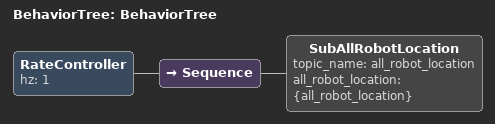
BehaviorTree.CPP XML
<?xml version="1.0" encoding="UTF-8"?>
<root BTCPP_format="4"
      main_tree_to_execute="BehaviorTree">
  <BehaviorTree ID="BehaviorTree">
    <RateController hz="1">
      <Sequence>
        <SubAllRobotLocation topic_name="all_robot_location"
                             all_robot_location="{all_robot_location}"/>
      </Sequence>
    </RateController>
  </BehaviorTree>

</root>
